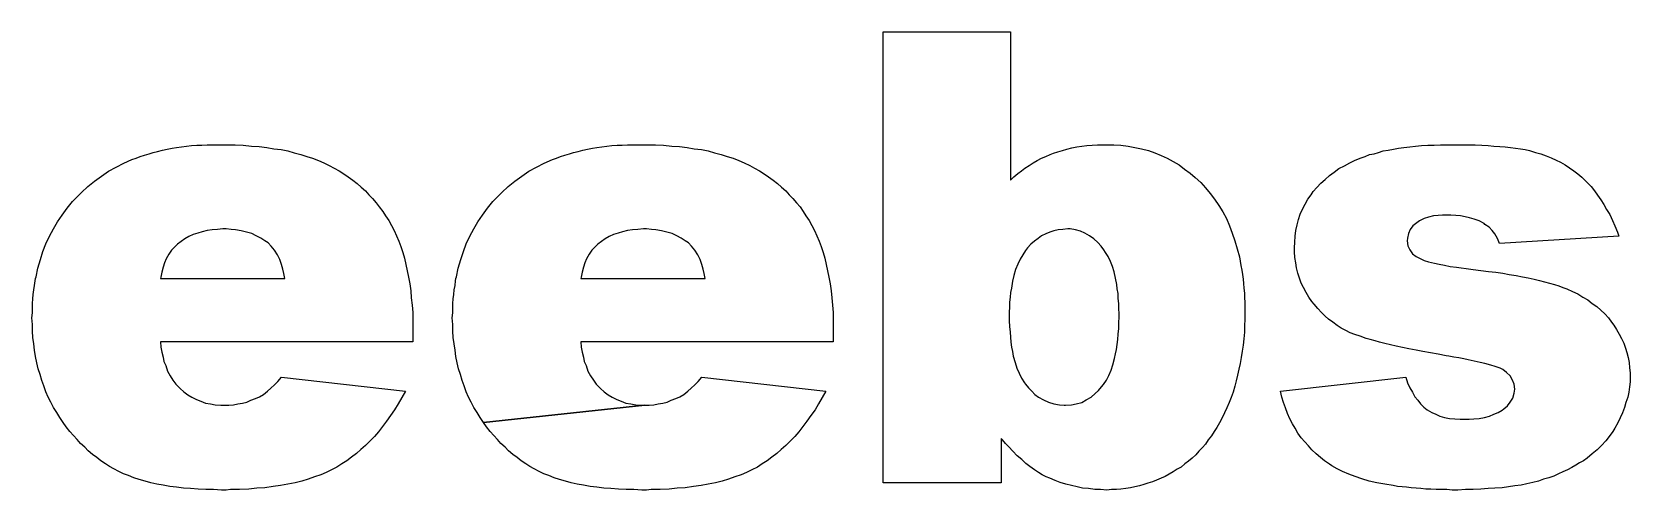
# Model space of a CAD drawing. Extents: x 60 to 196, y -152 to -29.
# Drawn here: x 177.192 to 180.739, y -110.976 to -109.96 of the extents above; entities that cross this region are included whole.
import ezdxf

# ---------------------------------------------------------------- set-up
doc = ezdxf.new("R2010")
doc.units = 0
doc.layers.add('BLACK', color=7, linetype='CONTINUOUS')

msp = doc.modelspace()

# ---------------------------------------------------------------- linework, layer by layer
at = {"layer": 'BLACK', "linetype": 'CONTINUOUS'}
for p, q in [((179.081, -109.96), (179.364, -109.96)), ((179.081, -110.588), (179.081, -109.96)), ((179.364, -109.96), (179.364, -110.289)), ((177.414, -110.243), (177.423, -110.24)), ((177.423, -110.24), (177.432, -110.236)), ((177.432, -110.236), (177.442, -110.233)), ((177.442, -110.233), (177.452, -110.23)), ((177.452, -110.23), (177.461, -110.227)), ((177.461, -110.227), (177.471, -110.225)), ((177.471, -110.225), (177.482, -110.222)), ((177.482, -110.222), (177.492, -110.22)), ((177.492, -110.22), (177.503, -110.218)), ((177.503, -110.218), (177.513, -110.216)), ((177.513, -110.216), (177.524, -110.215)), ((177.524, -110.215), (177.535, -110.213)), ((177.535, -110.213), (177.546, -110.212)), ((177.546, -110.212), (177.558, -110.211)), ((177.558, -110.211), (177.569, -110.211)), ((177.569, -110.211), (177.581, -110.21)), ((177.581, -110.21), (177.593, -110.21)), ((177.593, -110.21), (177.604, -110.21)), ((177.604, -110.21), (177.624, -110.21)), ((177.624, -110.21), (177.643, -110.21)), ((177.643, -110.21), (177.661, -110.211)), ((177.661, -110.211), (177.679, -110.213)), ((177.679, -110.213), (177.696, -110.214)), ((177.696, -110.214), (177.713, -110.216)), ((177.713, -110.216), (177.729, -110.219)), ((177.729, -110.219), (177.745, -110.221)), ((177.745, -110.221), (177.76, -110.224)), ((177.76, -110.224), (177.774, -110.228)), ((177.774, -110.228), (177.789, -110.232)), ((177.789, -110.232), (177.802, -110.236)), ((177.802, -110.236), (177.815, -110.24)), ((177.815, -110.24), (177.828, -110.245)), ((178.347, -110.243), (178.356, -110.24)), ((178.356, -110.24), (178.365, -110.236)), ((178.365, -110.236), (178.375, -110.233)), ((178.375, -110.233), (178.385, -110.23)), ((178.385, -110.23), (178.394, -110.227)), ((178.394, -110.227), (178.404, -110.225)), ((178.404, -110.225), (178.415, -110.222)), ((178.415, -110.222), (178.425, -110.22)), ((178.425, -110.22), (178.436, -110.218)), ((178.436, -110.218), (178.446, -110.216)), ((178.446, -110.216), (178.457, -110.215)), ((178.457, -110.215), (178.468, -110.213)), ((178.468, -110.213), (178.479, -110.212)), ((178.479, -110.212), (178.491, -110.211)), ((178.491, -110.211), (178.502, -110.211)), ((178.502, -110.211), (178.514, -110.21)), ((178.514, -110.21), (178.526, -110.21)), ((178.526, -110.21), (178.538, -110.21)), ((178.538, -110.21), (178.557, -110.21)), ((178.557, -110.21), (178.576, -110.21)), ((178.576, -110.21), (178.594, -110.211)), ((178.594, -110.211), (178.612, -110.213)), ((178.612, -110.213), (178.629, -110.214)), ((178.629, -110.214), (178.646, -110.216)), ((178.646, -110.216), (178.662, -110.219)), ((178.662, -110.219), (178.678, -110.221)), ((178.678, -110.221), (178.693, -110.224)), ((178.693, -110.224), (178.707, -110.228)), ((178.707, -110.228), (178.722, -110.232)), ((178.722, -110.232), (178.735, -110.236)), ((178.735, -110.236), (178.748, -110.24)), ((178.748, -110.24), (178.761, -110.245)), ((179.423, -110.245), (179.433, -110.24)), ((179.433, -110.24), (179.442, -110.236)), ((179.442, -110.236), (179.452, -110.232)), ((179.452, -110.232), (179.459, -110.229)), ((179.459, -110.229), (179.469, -110.226)), ((179.469, -110.226), (179.479, -110.223)), ((179.479, -110.223), (179.489, -110.22)), ((179.489, -110.22), (179.5, -110.217)), ((179.5, -110.217), (179.511, -110.215)), ((179.511, -110.215), (179.522, -110.213)), ((179.522, -110.213), (179.533, -110.212)), ((179.533, -110.212), (179.545, -110.211)), ((179.545, -110.211), (179.557, -110.21)), ((179.557, -110.21), (179.568, -110.21)), ((179.568, -110.21), (179.577, -110.21)), ((179.577, -110.21), (179.593, -110.21)), ((179.593, -110.21), (179.609, -110.211)), ((179.609, -110.211), (179.625, -110.213)), ((179.625, -110.213), (179.64, -110.216)), ((179.64, -110.216), (179.655, -110.219)), ((179.655, -110.219), (179.67, -110.223)), ((179.67, -110.223), (179.684, -110.228)), ((179.684, -110.228), (179.698, -110.234)), ((179.698, -110.234), (179.712, -110.24)), ((179.712, -110.24), (179.725, -110.247)), ((180.129, -110.244), (180.142, -110.239)), ((180.142, -110.239), (180.151, -110.236)), ((180.151, -110.236), (180.161, -110.232)), ((180.161, -110.232), (180.171, -110.23)), ((180.171, -110.23), (180.181, -110.227)), ((180.181, -110.227), (180.191, -110.224)), ((180.191, -110.224), (180.202, -110.222)), ((180.202, -110.222), (180.214, -110.22)), ((180.214, -110.22), (180.225, -110.218)), ((180.225, -110.218), (180.237, -110.216)), ((180.237, -110.216), (180.25, -110.215)), ((180.25, -110.215), (180.263, -110.213)), ((180.263, -110.213), (180.276, -110.212)), ((180.276, -110.212), (180.29, -110.211)), ((180.29, -110.211), (180.304, -110.211)), ((180.304, -110.211), (180.318, -110.21)), ((180.318, -110.21), (180.333, -110.21)), ((180.333, -110.21), (180.349, -110.21)), ((180.349, -110.21), (180.365, -110.21)), ((180.365, -110.21), (180.38, -110.21)), ((180.38, -110.21), (180.395, -110.21)), ((180.395, -110.21), (180.41, -110.211)), ((180.41, -110.211), (180.424, -110.212)), ((180.424, -110.212), (180.437, -110.213)), ((180.437, -110.213), (180.45, -110.214)), ((180.45, -110.214), (180.462, -110.215)), ((180.462, -110.215), (180.474, -110.216)), ((180.474, -110.216), (180.485, -110.218)), ((180.485, -110.218), (180.496, -110.219)), ((180.496, -110.219), (180.506, -110.221)), ((180.506, -110.221), (180.516, -110.223)), ((180.516, -110.223), (180.529, -110.227)), ((180.529, -110.227), (180.541, -110.23)), ((180.541, -110.23), (180.553, -110.235)), ((180.553, -110.235), (180.564, -110.239)), ((180.564, -110.239), (180.575, -110.244)), ((177.346, -110.28), (177.362, -110.269)), ((177.362, -110.269), (177.379, -110.26)), ((177.379, -110.26), (177.396, -110.251)), ((177.396, -110.251), (177.414, -110.243)), ((177.828, -110.245), (177.84, -110.25)), ((177.84, -110.25), (177.852, -110.256)), ((177.852, -110.256), (177.863, -110.262)), ((177.863, -110.262), (177.874, -110.268)), ((177.874, -110.268), (177.884, -110.275)), ((177.884, -110.275), (177.894, -110.281)), ((178.279, -110.28), (178.295, -110.269)), ((178.295, -110.269), (178.312, -110.26)), ((178.312, -110.26), (178.329, -110.251)), ((178.329, -110.251), (178.347, -110.243)), ((178.761, -110.245), (178.773, -110.25)), ((178.773, -110.25), (178.785, -110.256)), ((178.785, -110.256), (178.796, -110.262)), ((178.796, -110.262), (178.807, -110.268)), ((178.807, -110.268), (178.817, -110.275)), ((178.817, -110.275), (178.827, -110.281)), ((179.371, -110.281), (179.38, -110.274)), ((179.38, -110.274), (179.388, -110.268)), ((179.388, -110.268), (179.396, -110.262)), ((179.396, -110.262), (179.405, -110.256)), ((179.405, -110.256), (179.414, -110.25)), ((179.414, -110.25), (179.423, -110.245)), ((179.725, -110.247), (179.738, -110.255)), ((179.738, -110.255), (179.75, -110.264)), ((179.75, -110.264), (179.763, -110.273)), ((179.763, -110.273), (179.774, -110.283)), ((180.072, -110.278), (180.082, -110.271)), ((180.082, -110.271), (180.093, -110.263)), ((180.093, -110.263), (180.105, -110.257)), ((180.105, -110.257), (180.117, -110.25)), ((180.117, -110.25), (180.129, -110.244)), ((180.575, -110.244), (180.585, -110.249)), ((180.585, -110.249), (180.595, -110.255)), ((180.595, -110.255), (180.605, -110.261)), ((180.605, -110.261), (180.614, -110.268)), ((180.614, -110.268), (180.623, -110.275)), ((180.623, -110.275), (180.632, -110.282)), ((177.302, -110.316), (177.316, -110.303)), ((177.316, -110.303), (177.331, -110.291)), ((177.331, -110.291), (177.346, -110.28)), ((177.894, -110.281), (177.904, -110.289)), ((177.904, -110.289), (177.914, -110.296)), ((177.914, -110.296), (177.923, -110.304)), ((177.923, -110.304), (177.932, -110.312)), ((178.235, -110.316), (178.249, -110.303)), ((178.249, -110.303), (178.264, -110.291)), ((178.264, -110.291), (178.279, -110.28)), ((178.827, -110.281), (178.837, -110.289)), ((178.837, -110.289), (178.847, -110.296)), ((178.847, -110.296), (178.856, -110.304)), ((178.856, -110.304), (178.865, -110.312)), ((179.364, -110.289), (179.371, -110.281)), ((179.774, -110.283), (179.786, -110.294)), ((179.786, -110.294), (179.797, -110.306)), ((179.797, -110.306), (179.807, -110.318)), ((180.036, -110.314), (180.044, -110.305)), ((180.044, -110.305), (180.053, -110.295)), ((180.053, -110.295), (180.062, -110.287)), ((180.062, -110.287), (180.072, -110.278)), ((180.632, -110.282), (180.64, -110.29)), ((180.64, -110.29), (180.645, -110.295)), ((180.645, -110.295), (180.653, -110.303)), ((180.653, -110.303), (180.66, -110.312)), ((177.27, -110.351), (177.282, -110.336)), ((177.282, -110.336), (177.295, -110.323)), ((177.295, -110.323), (177.302, -110.316)), ((177.932, -110.312), (177.94, -110.321)), ((177.94, -110.321), (177.948, -110.329)), ((177.948, -110.329), (177.956, -110.339)), ((177.956, -110.339), (177.963, -110.348)), ((178.203, -110.351), (178.215, -110.336)), ((178.215, -110.336), (178.228, -110.323)), ((178.228, -110.323), (178.235, -110.316)), ((178.865, -110.312), (178.873, -110.321)), ((178.873, -110.321), (178.881, -110.329)), ((178.881, -110.329), (178.889, -110.339)), ((178.889, -110.339), (178.897, -110.348)), ((179.807, -110.318), (179.817, -110.331)), ((179.817, -110.331), (179.826, -110.345)), ((179.826, -110.345), (179.835, -110.359)), ((180.012, -110.353), (180.018, -110.342)), ((180.018, -110.342), (180.024, -110.331)), ((180.024, -110.331), (180.031, -110.321)), ((180.031, -110.321), (180.036, -110.314)), ((180.66, -110.312), (180.667, -110.322)), ((180.667, -110.322), (180.674, -110.332)), ((180.674, -110.332), (180.681, -110.343)), ((180.681, -110.343), (180.687, -110.354)), ((177.24, -110.397), (177.249, -110.381)), ((177.249, -110.381), (177.259, -110.366)), ((177.259, -110.366), (177.27, -110.351)), ((177.963, -110.348), (177.971, -110.358)), ((177.971, -110.358), (177.977, -110.368)), ((177.977, -110.368), (177.984, -110.378)), ((177.984, -110.378), (177.99, -110.389)), ((178.173, -110.397), (178.182, -110.381)), ((178.182, -110.381), (178.192, -110.366)), ((178.192, -110.366), (178.203, -110.351)), ((178.897, -110.348), (178.904, -110.358)), ((178.904, -110.358), (178.91, -110.368)), ((178.91, -110.368), (178.917, -110.378)), ((178.917, -110.378), (178.923, -110.389)), ((179.835, -110.359), (179.843, -110.374)), ((179.843, -110.374), (179.85, -110.39)), ((180, -110.388), (180.003, -110.376)), ((180.003, -110.376), (180.007, -110.364)), ((180.007, -110.364), (180.012, -110.353)), ((180.272, -110.379), (180.266, -110.383)), ((180.282, -110.374), (180.272, -110.379)), ((180.292, -110.371), (180.282, -110.374)), ((180.303, -110.368), (180.292, -110.371)), ((180.313, -110.367), (180.303, -110.368)), ((180.323, -110.366), (180.313, -110.367)), ((180.335, -110.366), (180.323, -110.366)), ((180.341, -110.366), (180.335, -110.366)), ((180.352, -110.367), (180.341, -110.366)), ((180.363, -110.368), (180.352, -110.367)), ((180.373, -110.37), (180.363, -110.368)), ((180.383, -110.372), (180.373, -110.37)), ((180.393, -110.375), (180.383, -110.372)), ((180.404, -110.379), (180.393, -110.375)), ((180.415, -110.385), (180.404, -110.379)), ((180.687, -110.354), (180.694, -110.365)), ((180.694, -110.365), (180.7, -110.378)), ((180.7, -110.378), (180.705, -110.39)), ((177.223, -110.43), (177.231, -110.413)), ((177.231, -110.413), (177.24, -110.397)), ((177.54, -110.414), (177.531, -110.419)), ((177.55, -110.409), (177.54, -110.414)), ((177.56, -110.406), (177.55, -110.409)), ((177.57, -110.403), (177.56, -110.406)), ((177.581, -110.4), (177.57, -110.403)), ((177.592, -110.399), (177.581, -110.4)), ((177.604, -110.398), (177.592, -110.399)), ((177.616, -110.397), (177.604, -110.398)), ((177.623, -110.397), (177.616, -110.397)), ((177.634, -110.398), (177.623, -110.397)), ((177.644, -110.399), (177.634, -110.398)), ((177.656, -110.401), (177.644, -110.399)), ((177.668, -110.404), (177.656, -110.401)), ((177.68, -110.407), (177.668, -110.404)), ((177.69, -110.412), (177.68, -110.407)), ((177.7, -110.417), (177.69, -110.412)), ((177.709, -110.423), (177.7, -110.417)), ((177.99, -110.389), (177.996, -110.4)), ((177.996, -110.4), (178.001, -110.412)), ((178.001, -110.412), (178.006, -110.424)), ((178.156, -110.43), (178.164, -110.413)), ((178.164, -110.413), (178.173, -110.397)), ((178.473, -110.414), (178.464, -110.419)), ((178.483, -110.409), (178.473, -110.414)), ((178.493, -110.406), (178.483, -110.409)), ((178.503, -110.403), (178.493, -110.406)), ((178.514, -110.4), (178.503, -110.403)), ((178.525, -110.399), (178.514, -110.4)), ((178.537, -110.398), (178.525, -110.399)), ((178.549, -110.397), (178.537, -110.398)), ((178.556, -110.397), (178.549, -110.397)), ((178.567, -110.398), (178.556, -110.397)), ((178.577, -110.399), (178.567, -110.398)), ((178.589, -110.401), (178.577, -110.399)), ((178.601, -110.404), (178.589, -110.401)), ((178.613, -110.407), (178.601, -110.404)), ((178.623, -110.412), (178.613, -110.407)), ((178.633, -110.417), (178.623, -110.412)), ((178.642, -110.423), (178.633, -110.417)), ((178.923, -110.389), (178.929, -110.4)), ((178.929, -110.4), (178.934, -110.412)), ((178.934, -110.412), (178.939, -110.424)), ((179.425, -110.418), (179.417, -110.424)), ((179.433, -110.412), (179.425, -110.418)), ((179.442, -110.408), (179.433, -110.412)), ((179.451, -110.404), (179.442, -110.408)), ((179.46, -110.401), (179.451, -110.404)), ((179.47, -110.399), (179.46, -110.401)), ((179.48, -110.398), (179.47, -110.399)), ((179.491, -110.397), (179.48, -110.398)), ((179.496, -110.397), (179.491, -110.397)), ((179.508, -110.399), (179.496, -110.397)), ((179.519, -110.402), (179.508, -110.399)), ((179.529, -110.406), (179.519, -110.402)), ((179.539, -110.412), (179.529, -110.406)), ((179.549, -110.419), (179.539, -110.412)), ((179.85, -110.39), (179.856, -110.406)), ((179.856, -110.406), (179.862, -110.423)), ((179.995, -110.426), (179.996, -110.413)), ((179.996, -110.413), (179.997, -110.4)), ((179.997, -110.4), (180, -110.388)), ((180.245, -110.417), (180.244, -110.423)), ((180.247, -110.407), (180.245, -110.417)), ((180.251, -110.398), (180.247, -110.407)), ((180.257, -110.39), (180.251, -110.398)), ((180.266, -110.383), (180.257, -110.39)), ((180.417, -110.387), (180.415, -110.385)), ((180.426, -110.393), (180.417, -110.387)), ((180.433, -110.4), (180.426, -110.393)), ((180.439, -110.408), (180.433, -110.4)), ((180.445, -110.418), (180.439, -110.408)), ((180.449, -110.429), (180.445, -110.418)), ((180.714, -110.413), (180.449, -110.429)), ((180.705, -110.39), (180.711, -110.404)), ((180.711, -110.404), (180.714, -110.413)), ((177.211, -110.465), (177.216, -110.447)), ((177.216, -110.447), (177.223, -110.43)), ((177.496, -110.453), (177.49, -110.463)), ((177.502, -110.444), (177.496, -110.453)), ((177.51, -110.436), (177.502, -110.444)), ((177.515, -110.431), (177.51, -110.436)), ((177.523, -110.425), (177.515, -110.431)), ((177.531, -110.419), (177.523, -110.425)), ((177.716, -110.428), (177.709, -110.423)), ((177.723, -110.435), (177.716, -110.428)), ((177.73, -110.444), (177.723, -110.435)), ((177.737, -110.454), (177.73, -110.444)), ((178.006, -110.424), (178.011, -110.436)), ((178.011, -110.436), (178.015, -110.449)), ((178.015, -110.449), (178.019, -110.462)), ((178.144, -110.465), (178.15, -110.447)), ((178.15, -110.447), (178.156, -110.43)), ((178.429, -110.453), (178.423, -110.463)), ((178.435, -110.444), (178.429, -110.453)), ((178.443, -110.436), (178.435, -110.444)), ((178.448, -110.431), (178.443, -110.436)), ((178.456, -110.425), (178.448, -110.431)), ((178.464, -110.419), (178.456, -110.425)), ((178.649, -110.428), (178.642, -110.423)), ((178.656, -110.435), (178.649, -110.428)), ((178.663, -110.444), (178.656, -110.435)), ((178.67, -110.454), (178.663, -110.444)), ((178.939, -110.424), (178.944, -110.436)), ((178.944, -110.436), (178.948, -110.449)), ((178.948, -110.449), (178.952, -110.462)), ((179.397, -110.445), (179.391, -110.454)), ((179.402, -110.439), (179.397, -110.445)), ((179.409, -110.431), (179.402, -110.439)), ((179.417, -110.424), (179.409, -110.431)), ((179.558, -110.427), (179.549, -110.419)), ((179.565, -110.435), (179.558, -110.427)), ((179.571, -110.443), (179.565, -110.435)), ((179.575, -110.449), (179.571, -110.443)), ((179.581, -110.458), (179.575, -110.449)), ((179.862, -110.423), (179.867, -110.441)), ((179.867, -110.441), (179.872, -110.459)), ((179.994, -110.439), (179.995, -110.426)), ((179.994, -110.448), (179.994, -110.439)), ((179.995, -110.46), (179.994, -110.448)), ((180.244, -110.423), (180.246, -110.434)), ((180.246, -110.434), (180.25, -110.443)), ((180.25, -110.443), (180.256, -110.452)), ((180.256, -110.452), (180.264, -110.458)), ((177.201, -110.503), (177.205, -110.484)), ((177.205, -110.484), (177.211, -110.465)), ((177.483, -110.482), (177.48, -110.493)), ((177.486, -110.472), (177.483, -110.482)), ((177.49, -110.463), (177.486, -110.472)), ((177.742, -110.465), (177.737, -110.454)), ((177.746, -110.476), (177.742, -110.465)), ((177.749, -110.486), (177.746, -110.476)), ((177.751, -110.496), (177.749, -110.486)), ((178.019, -110.462), (178.022, -110.476)), ((178.022, -110.476), (178.025, -110.49)), ((178.134, -110.503), (178.138, -110.484)), ((178.138, -110.484), (178.144, -110.465)), ((178.416, -110.482), (178.413, -110.493)), ((178.419, -110.472), (178.416, -110.482)), ((178.423, -110.463), (178.419, -110.472)), ((178.675, -110.465), (178.67, -110.454)), ((178.679, -110.476), (178.675, -110.465)), ((178.682, -110.486), (178.679, -110.476)), ((178.684, -110.496), (178.682, -110.486)), ((178.952, -110.462), (178.955, -110.476)), ((178.955, -110.476), (178.958, -110.49)), ((179.375, -110.487), (179.371, -110.5)), ((179.38, -110.475), (179.375, -110.487)), ((179.385, -110.464), (179.38, -110.475)), ((179.391, -110.454), (179.385, -110.464)), ((179.586, -110.469), (179.581, -110.458)), ((179.59, -110.48), (179.586, -110.469)), ((179.594, -110.492), (179.59, -110.48)), ((179.872, -110.459), (179.875, -110.478)), ((179.875, -110.478), (179.877, -110.488)), ((179.877, -110.488), (179.879, -110.498)), ((179.997, -110.472), (179.995, -110.46)), ((179.999, -110.483), (179.997, -110.472)), ((180.002, -110.495), (179.999, -110.483)), ((180.264, -110.458), (180.272, -110.462)), ((180.272, -110.462), (180.282, -110.467)), ((180.282, -110.467), (180.292, -110.47)), ((180.292, -110.47), (180.305, -110.473)), ((180.305, -110.473), (180.315, -110.475)), ((180.315, -110.475), (180.327, -110.477)), ((180.327, -110.477), (180.34, -110.48)), ((180.34, -110.48), (180.354, -110.482)), ((180.354, -110.482), (180.364, -110.483)), ((180.364, -110.483), (180.375, -110.485)), ((180.375, -110.485), (180.386, -110.486)), ((180.386, -110.486), (180.391, -110.487)), ((180.391, -110.487), (180.408, -110.489)), ((180.408, -110.489), (180.425, -110.491)), ((177.196, -110.532), (177.198, -110.522)), ((177.198, -110.522), (177.199, -110.512)), ((177.199, -110.512), (177.2, -110.507)), ((177.2, -110.507), (177.201, -110.503)), ((177.478, -110.504), (177.477, -110.507)), ((177.477, -110.507), (177.753, -110.507)), ((177.48, -110.493), (177.478, -110.504)), ((177.753, -110.507), (177.751, -110.496)), ((178.025, -110.49), (178.028, -110.504)), ((178.028, -110.504), (178.031, -110.519)), ((178.031, -110.519), (178.033, -110.534)), ((178.129, -110.532), (178.131, -110.522)), ((178.131, -110.522), (178.132, -110.512)), ((178.132, -110.512), (178.133, -110.507)), ((178.133, -110.507), (178.134, -110.503)), ((178.411, -110.504), (178.41, -110.507)), ((178.41, -110.507), (178.686, -110.507)), ((178.413, -110.493), (178.411, -110.504)), ((178.686, -110.507), (178.684, -110.496)), ((178.958, -110.49), (178.961, -110.504)), ((178.961, -110.504), (178.964, -110.519)), ((178.964, -110.519), (178.966, -110.534)), ((179.368, -110.513), (179.366, -110.528)), ((179.371, -110.5), (179.368, -110.513)), ((179.597, -110.506), (179.594, -110.492)), ((179.6, -110.52), (179.597, -110.506)), ((179.601, -110.53), (179.6, -110.52)), ((179.879, -110.498), (179.88, -110.508)), ((179.88, -110.508), (179.881, -110.518)), ((179.881, -110.518), (179.882, -110.528)), ((180.005, -110.506), (180.002, -110.495)), ((180.009, -110.517), (180.005, -110.506)), ((180.014, -110.527), (180.009, -110.517)), ((180.425, -110.491), (180.441, -110.493)), ((180.441, -110.493), (180.457, -110.495)), ((180.457, -110.495), (180.471, -110.498)), ((180.471, -110.498), (180.486, -110.5)), ((180.486, -110.5), (180.5, -110.503)), ((180.5, -110.503), (180.513, -110.505)), ((180.513, -110.505), (180.526, -110.508)), ((180.526, -110.508), (180.538, -110.511)), ((180.538, -110.511), (180.549, -110.514)), ((180.549, -110.514), (180.56, -110.517)), ((180.56, -110.517), (180.571, -110.52)), ((180.571, -110.52), (180.581, -110.523)), ((180.581, -110.523), (180.59, -110.527)), ((177.193, -110.562), (177.194, -110.552)), ((177.194, -110.552), (177.195, -110.542)), ((177.195, -110.542), (177.196, -110.532)), ((178.033, -110.534), (178.034, -110.55)), ((178.034, -110.55), (178.036, -110.566)), ((178.126, -110.562), (178.127, -110.552)), ((178.127, -110.552), (178.128, -110.542)), ((178.128, -110.542), (178.129, -110.532)), ((178.966, -110.534), (178.967, -110.55)), ((178.967, -110.55), (178.969, -110.566)), ((179.363, -110.548), (179.362, -110.559)), ((179.362, -110.559), (179.362, -110.57)), ((179.364, -110.538), (179.363, -110.548)), ((179.366, -110.528), (179.364, -110.538)), ((179.603, -110.54), (179.601, -110.53)), ((179.603, -110.551), (179.603, -110.54)), ((179.604, -110.562), (179.603, -110.551)), ((179.882, -110.528), (179.883, -110.539)), ((179.883, -110.539), (179.883, -110.549)), ((179.883, -110.549), (179.884, -110.56)), ((180.02, -110.538), (180.014, -110.527)), ((180.026, -110.548), (180.02, -110.538)), ((180.033, -110.558), (180.026, -110.548)), ((180.038, -110.564), (180.033, -110.558)), ((180.59, -110.527), (180.599, -110.53)), ((180.599, -110.53), (180.611, -110.536)), ((180.611, -110.536), (180.623, -110.541)), ((180.623, -110.541), (180.634, -110.548)), ((180.634, -110.548), (180.645, -110.554)), ((180.645, -110.554), (180.655, -110.562)), ((177.192, -110.594), (177.193, -110.583)), ((177.193, -110.609), (177.192, -110.594)), ((177.193, -110.573), (177.193, -110.562)), ((177.193, -110.583), (177.193, -110.573)), ((178.036, -110.566), (178.037, -110.582)), ((178.037, -110.582), (178.037, -110.599)), ((178.125, -110.594), (178.126, -110.583)), ((178.126, -110.609), (178.125, -110.594)), ((178.126, -110.573), (178.126, -110.562)), ((178.126, -110.583), (178.126, -110.573)), ((178.969, -110.566), (178.97, -110.582)), ((178.97, -110.582), (178.97, -110.599)), ((179.081, -110.96), (179.081, -110.588)), ((179.362, -110.57), (179.361, -110.582)), ((179.361, -110.582), (179.361, -110.588)), ((179.361, -110.588), (179.361, -110.601)), ((179.604, -110.573), (179.604, -110.562)), ((179.605, -110.585), (179.604, -110.573)), ((179.604, -110.605), (179.605, -110.592)), ((179.605, -110.592), (179.605, -110.585)), ((179.884, -110.56), (179.884, -110.571)), ((179.884, -110.571), (179.884, -110.582)), ((179.884, -110.582), (179.884, -110.597)), ((180.046, -110.573), (180.038, -110.564)), ((180.054, -110.582), (180.046, -110.573)), ((180.062, -110.59), (180.054, -110.582)), ((180.07, -110.597), (180.062, -110.59)), ((180.655, -110.562), (180.665, -110.569)), ((180.665, -110.569), (180.674, -110.577)), ((180.674, -110.577), (180.683, -110.585)), ((180.683, -110.585), (180.691, -110.594)), ((180.691, -110.594), (180.698, -110.604)), ((177.193, -110.624), (177.193, -110.609)), ((177.194, -110.638), (177.193, -110.624)), ((178.037, -110.599), (178.037, -110.617)), ((178.037, -110.617), (178.037, -110.647)), ((178.126, -110.624), (178.126, -110.609)), ((178.127, -110.638), (178.126, -110.624)), ((178.97, -110.599), (178.97, -110.617)), ((178.97, -110.617), (178.97, -110.647)), ((179.361, -110.601), (179.362, -110.613)), ((179.362, -110.613), (179.363, -110.626)), ((179.363, -110.626), (179.364, -110.637)), ((179.602, -110.642), (179.603, -110.63)), ((179.603, -110.63), (179.604, -110.618)), ((179.604, -110.618), (179.604, -110.605)), ((179.883, -110.626), (179.882, -110.641)), ((179.884, -110.597), (179.883, -110.612)), ((179.883, -110.612), (179.883, -110.626)), ((180.079, -110.604), (180.07, -110.597)), ((180.089, -110.611), (180.079, -110.604)), ((180.098, -110.617), (180.089, -110.611)), ((180.108, -110.622), (180.098, -110.617)), ((180.118, -110.627), (180.108, -110.622)), ((180.128, -110.631), (180.118, -110.627)), ((180.698, -110.604), (180.703, -110.61)), ((180.703, -110.61), (180.709, -110.62)), ((180.709, -110.62), (180.715, -110.63)), ((180.715, -110.63), (180.72, -110.64)), ((177.196, -110.652), (177.194, -110.638)), ((177.198, -110.666), (177.196, -110.652)), ((177.2, -110.68), (177.198, -110.666)), ((178.037, -110.647), (177.477, -110.647)), ((177.477, -110.647), (177.478, -110.659)), ((177.478, -110.659), (177.48, -110.67)), ((178.129, -110.652), (178.127, -110.638)), ((178.131, -110.666), (178.129, -110.652)), ((178.133, -110.68), (178.131, -110.666)), ((178.97, -110.647), (178.41, -110.647)), ((178.41, -110.647), (178.411, -110.659)), ((178.411, -110.659), (178.413, -110.67)), ((179.364, -110.637), (179.365, -110.648)), ((179.365, -110.648), (179.366, -110.659)), ((179.366, -110.659), (179.368, -110.669)), ((179.597, -110.674), (179.599, -110.664)), ((179.599, -110.664), (179.601, -110.653)), ((179.601, -110.653), (179.602, -110.642)), ((179.88, -110.655), (179.878, -110.668)), ((179.882, -110.641), (179.88, -110.655)), ((180.14, -110.635), (180.128, -110.631)), ((180.153, -110.64), (180.14, -110.635)), ((180.162, -110.642), (180.153, -110.64)), ((180.173, -110.645), (180.162, -110.642)), ((180.183, -110.648), (180.173, -110.645)), ((180.195, -110.651), (180.183, -110.648)), ((180.207, -110.654), (180.195, -110.651)), ((180.22, -110.657), (180.207, -110.654)), ((180.234, -110.66), (180.22, -110.657)), ((180.248, -110.663), (180.234, -110.66)), ((180.264, -110.666), (180.248, -110.663)), ((180.279, -110.669), (180.264, -110.666)), ((180.72, -110.64), (180.725, -110.65)), ((180.725, -110.65), (180.729, -110.661)), ((180.729, -110.661), (180.732, -110.671)), ((177.203, -110.694), (177.2, -110.68)), ((177.206, -110.707), (177.203, -110.694)), ((177.48, -110.67), (177.483, -110.681)), ((177.483, -110.681), (177.485, -110.691)), ((177.485, -110.691), (177.489, -110.7)), ((177.489, -110.7), (177.493, -110.712)), ((178.136, -110.694), (178.133, -110.68)), ((178.139, -110.707), (178.136, -110.694)), ((178.413, -110.67), (178.416, -110.681)), ((178.416, -110.681), (178.418, -110.691)), ((178.418, -110.691), (178.422, -110.7)), ((178.422, -110.7), (178.426, -110.712)), ((179.368, -110.669), (179.37, -110.679)), ((179.37, -110.679), (179.374, -110.693)), ((179.374, -110.693), (179.378, -110.706)), ((179.587, -110.71), (179.591, -110.698)), ((179.591, -110.698), (179.595, -110.684)), ((179.595, -110.684), (179.597, -110.674)), ((179.874, -110.695), (179.871, -110.708)), ((179.876, -110.682), (179.874, -110.695)), ((179.878, -110.668), (179.876, -110.682)), ((180.296, -110.672), (180.279, -110.669)), ((180.313, -110.675), (180.296, -110.672)), ((180.331, -110.678), (180.313, -110.675)), ((180.337, -110.679), (180.331, -110.678)), ((180.348, -110.681), (180.337, -110.679)), ((180.359, -110.683), (180.348, -110.681)), ((180.37, -110.685), (180.359, -110.683)), ((180.38, -110.687), (180.37, -110.685)), ((180.393, -110.69), (180.38, -110.687)), ((180.406, -110.693), (180.393, -110.69)), ((180.417, -110.695), (180.406, -110.693)), ((180.43, -110.699), (180.417, -110.695)), ((180.44, -110.702), (180.43, -110.699)), ((180.732, -110.671), (180.735, -110.682)), ((180.735, -110.682), (180.737, -110.693)), ((180.737, -110.693), (180.738, -110.705)), ((177.21, -110.72), (177.206, -110.707)), ((177.214, -110.733), (177.21, -110.72)), ((177.218, -110.745), (177.214, -110.733)), ((177.493, -110.712), (177.499, -110.723)), ((177.499, -110.723), (177.505, -110.732)), ((177.505, -110.732), (177.511, -110.741)), ((177.73, -110.743), (177.738, -110.735)), ((177.738, -110.735), (177.746, -110.726)), ((177.746, -110.726), (178.021, -110.757)), ((178.143, -110.72), (178.139, -110.707)), ((178.147, -110.733), (178.143, -110.72)), ((178.151, -110.745), (178.147, -110.733)), ((178.426, -110.712), (178.432, -110.723)), ((178.432, -110.723), (178.438, -110.732)), ((178.438, -110.732), (178.444, -110.741)), ((178.663, -110.743), (178.671, -110.735)), ((178.671, -110.735), (178.679, -110.726)), ((178.679, -110.726), (178.954, -110.757)), ((179.378, -110.706), (179.383, -110.717)), ((179.383, -110.717), (179.388, -110.728)), ((179.388, -110.728), (179.395, -110.738)), ((179.57, -110.742), (179.577, -110.732)), ((179.577, -110.732), (179.582, -110.722)), ((179.582, -110.722), (179.587, -110.71)), ((179.865, -110.734), (179.862, -110.746)), ((179.868, -110.721), (179.865, -110.734)), ((179.871, -110.708), (179.868, -110.721)), ((179.963, -110.757), (180.241, -110.726)), ((180.241, -110.726), (180.245, -110.738)), ((180.451, -110.706), (180.44, -110.702)), ((180.457, -110.709), (180.451, -110.706)), ((180.465, -110.715), (180.457, -110.709)), ((180.473, -110.723), (180.465, -110.715)), ((180.478, -110.732), (180.473, -110.723)), ((180.482, -110.741), (180.478, -110.732)), ((180.738, -110.705), (180.739, -110.716)), ((180.739, -110.736), (180.738, -110.747)), ((180.739, -110.716), (180.739, -110.724)), ((180.739, -110.724), (180.739, -110.736)), ((177.223, -110.758), (177.218, -110.745)), ((177.228, -110.77), (177.223, -110.758)), ((177.234, -110.781), (177.228, -110.77)), ((177.511, -110.741), (177.513, -110.743)), ((177.513, -110.743), (177.521, -110.751)), ((177.521, -110.751), (177.529, -110.758)), ((177.529, -110.758), (177.538, -110.765)), ((177.538, -110.765), (177.547, -110.77)), ((177.547, -110.77), (177.557, -110.775)), ((177.688, -110.773), (177.697, -110.769)), ((177.697, -110.769), (177.706, -110.764)), ((177.706, -110.764), (177.715, -110.757)), ((177.715, -110.757), (177.722, -110.75)), ((177.722, -110.75), (177.73, -110.743)), ((178.013, -110.771), (178.005, -110.785)), ((178.021, -110.757), (178.013, -110.771)), ((178.156, -110.758), (178.151, -110.745)), ((178.161, -110.77), (178.156, -110.758)), ((178.167, -110.781), (178.161, -110.77)), ((178.444, -110.741), (178.446, -110.743)), ((178.446, -110.743), (178.454, -110.751)), ((178.454, -110.751), (178.462, -110.758)), ((178.462, -110.758), (178.471, -110.765)), ((178.471, -110.765), (178.48, -110.77)), ((178.48, -110.77), (178.49, -110.775)), ((178.621, -110.773), (178.63, -110.769)), ((178.63, -110.769), (178.639, -110.764)), ((178.639, -110.764), (178.648, -110.757)), ((178.648, -110.757), (178.655, -110.75)), ((178.655, -110.75), (178.663, -110.743)), ((178.946, -110.771), (178.938, -110.785)), ((178.954, -110.757), (178.946, -110.771)), ((179.395, -110.738), (179.397, -110.741)), ((179.397, -110.741), (179.404, -110.749)), ((179.404, -110.749), (179.411, -110.757)), ((179.411, -110.757), (179.418, -110.764)), ((179.418, -110.764), (179.426, -110.77)), ((179.426, -110.77), (179.437, -110.776)), ((179.532, -110.776), (179.543, -110.77)), ((179.543, -110.77), (179.552, -110.762)), ((179.552, -110.762), (179.559, -110.755)), ((179.559, -110.755), (179.566, -110.747)), ((179.566, -110.747), (179.57, -110.742)), ((179.854, -110.771), (179.849, -110.782)), ((179.858, -110.759), (179.854, -110.771)), ((179.862, -110.746), (179.858, -110.759)), ((179.966, -110.77), (179.963, -110.757)), ((179.97, -110.782), (179.966, -110.77)), ((180.245, -110.738), (180.25, -110.749)), ((180.25, -110.749), (180.256, -110.759)), ((180.256, -110.759), (180.261, -110.769)), ((180.261, -110.769), (180.268, -110.777)), ((180.473, -110.781), (180.479, -110.772)), ((180.479, -110.772), (180.482, -110.761)), ((180.483, -110.752), (180.482, -110.741)), ((180.482, -110.761), (180.483, -110.752)), ((180.734, -110.77), (180.73, -110.782)), ((180.736, -110.759), (180.734, -110.77)), ((180.738, -110.747), (180.736, -110.759)), ((177.24, -110.793), (177.234, -110.781)), ((177.247, -110.804), (177.24, -110.793)), ((177.254, -110.815), (177.247, -110.804)), ((177.557, -110.775), (177.567, -110.779)), ((177.567, -110.779), (177.577, -110.783)), ((177.577, -110.783), (177.588, -110.785)), ((177.588, -110.785), (177.599, -110.787)), ((177.599, -110.787), (177.611, -110.788)), ((177.611, -110.788), (177.619, -110.788)), ((177.619, -110.788), (177.629, -110.788)), ((177.629, -110.788), (177.639, -110.787)), ((177.639, -110.787), (177.649, -110.785)), ((177.649, -110.785), (177.659, -110.783)), ((177.659, -110.783), (177.669, -110.781)), ((177.669, -110.781), (177.678, -110.777)), ((177.678, -110.777), (177.688, -110.773)), ((177.997, -110.798), (177.988, -110.811)), ((178.005, -110.785), (177.997, -110.798)), ((178.173, -110.793), (178.167, -110.781)), ((178.18, -110.804), (178.173, -110.793)), ((178.187, -110.815), (178.18, -110.804)), ((178.194, -110.826), (178.552, -110.788)), ((178.552, -110.788), (178.194, -110.826)), ((178.49, -110.775), (178.5, -110.779)), ((178.5, -110.779), (178.51, -110.783)), ((178.51, -110.783), (178.521, -110.785)), ((178.521, -110.785), (178.532, -110.787)), ((178.532, -110.787), (178.544, -110.788)), ((178.544, -110.788), (178.552, -110.788)), ((178.552, -110.788), (178.562, -110.788)), ((178.562, -110.788), (178.572, -110.787)), ((178.572, -110.787), (178.582, -110.785)), ((178.582, -110.785), (178.592, -110.783)), ((178.592, -110.783), (178.602, -110.781)), ((178.602, -110.781), (178.611, -110.777)), ((178.611, -110.777), (178.621, -110.773)), ((178.93, -110.798), (178.921, -110.811)), ((178.938, -110.785), (178.93, -110.798)), ((179.437, -110.776), (179.448, -110.781)), ((179.448, -110.781), (179.46, -110.785)), ((179.46, -110.785), (179.473, -110.787)), ((179.473, -110.787), (179.483, -110.788)), ((179.483, -110.788), (179.486, -110.788)), ((179.486, -110.788), (179.499, -110.787)), ((179.499, -110.787), (179.51, -110.785)), ((179.51, -110.785), (179.522, -110.782)), ((179.522, -110.782), (179.532, -110.776)), ((179.839, -110.805), (179.834, -110.816)), ((179.844, -110.794), (179.839, -110.805)), ((179.849, -110.782), (179.844, -110.794)), ((179.974, -110.794), (179.97, -110.782)), ((179.979, -110.806), (179.974, -110.794)), ((179.984, -110.818), (179.979, -110.806)), ((180.268, -110.777), (180.274, -110.785)), ((180.274, -110.785), (180.281, -110.792)), ((180.281, -110.792), (180.289, -110.798)), ((180.289, -110.798), (180.299, -110.804)), ((180.299, -110.804), (180.308, -110.808)), ((180.308, -110.808), (180.317, -110.812)), ((180.427, -110.812), (180.437, -110.808)), ((180.437, -110.808), (180.446, -110.804)), ((180.446, -110.804), (180.455, -110.799)), ((180.455, -110.799), (180.459, -110.796)), ((180.459, -110.796), (180.467, -110.789)), ((180.467, -110.789), (180.473, -110.781)), ((180.722, -110.805), (180.717, -110.816)), ((180.727, -110.793), (180.722, -110.805)), ((180.73, -110.782), (180.727, -110.793)), ((177.261, -110.826), (177.254, -110.815)), ((177.268, -110.836), (177.261, -110.826)), ((177.276, -110.846), (177.268, -110.836)), ((177.97, -110.835), (177.961, -110.847)), ((177.979, -110.823), (177.97, -110.835)), ((177.988, -110.811), (177.979, -110.823)), ((178.194, -110.826), (178.187, -110.815)), ((178.201, -110.836), (178.194, -110.826)), ((178.209, -110.846), (178.201, -110.836)), ((178.903, -110.835), (178.894, -110.847)), ((178.912, -110.823), (178.903, -110.835)), ((178.921, -110.811), (178.912, -110.823)), ((179.822, -110.837), (179.816, -110.846)), ((179.828, -110.827), (179.822, -110.837)), ((179.834, -110.816), (179.828, -110.827)), ((179.99, -110.829), (179.984, -110.818)), ((179.996, -110.839), (179.99, -110.829)), ((180.002, -110.85), (179.996, -110.839)), ((180.317, -110.812), (180.327, -110.815)), ((180.327, -110.815), (180.338, -110.817)), ((180.338, -110.817), (180.35, -110.818)), ((180.35, -110.818), (180.362, -110.819)), ((180.362, -110.819), (180.371, -110.819)), ((180.371, -110.819), (180.382, -110.819)), ((180.382, -110.819), (180.392, -110.818)), ((180.392, -110.818), (180.404, -110.817)), ((180.404, -110.817), (180.416, -110.815)), ((180.416, -110.815), (180.427, -110.812)), ((180.705, -110.839), (180.701, -110.846)), ((180.712, -110.827), (180.705, -110.839)), ((180.717, -110.816), (180.712, -110.827)), ((177.284, -110.855), (177.276, -110.846)), ((177.292, -110.864), (177.284, -110.855)), ((177.3, -110.873), (177.292, -110.864)), ((177.309, -110.881), (177.3, -110.873)), ((177.932, -110.877), (177.922, -110.886)), ((177.942, -110.868), (177.932, -110.877)), ((177.952, -110.857), (177.942, -110.868)), ((177.961, -110.847), (177.952, -110.857)), ((178.217, -110.855), (178.209, -110.846)), ((178.225, -110.864), (178.217, -110.855)), ((178.233, -110.873), (178.225, -110.864)), ((178.242, -110.881), (178.233, -110.873)), ((178.865, -110.877), (178.855, -110.886)), ((178.875, -110.868), (178.865, -110.877)), ((178.885, -110.857), (178.875, -110.868)), ((178.894, -110.847), (178.885, -110.857)), ((179.346, -110.865), (179.343, -110.862)), ((179.343, -110.862), (179.343, -110.96)), ((179.353, -110.873), (179.346, -110.865)), ((179.36, -110.88), (179.353, -110.873)), ((179.797, -110.874), (179.79, -110.882)), ((179.803, -110.865), (179.797, -110.874)), ((179.81, -110.856), (179.803, -110.865)), ((179.816, -110.846), (179.81, -110.856)), ((180.009, -110.86), (180.002, -110.85)), ((180.017, -110.869), (180.009, -110.86)), ((180.025, -110.878), (180.017, -110.869)), ((180.033, -110.887), (180.025, -110.878)), ((180.676, -110.877), (180.666, -110.887)), ((180.685, -110.867), (180.676, -110.877)), ((180.693, -110.857), (180.685, -110.867)), ((180.701, -110.846), (180.693, -110.857)), ((177.317, -110.889), (177.309, -110.881)), ((177.326, -110.897), (177.317, -110.889)), ((177.336, -110.904), (177.326, -110.897)), ((177.345, -110.911), (177.336, -110.904)), ((177.355, -110.918), (177.345, -110.911)), ((177.891, -110.911), (177.88, -110.918)), ((177.901, -110.903), (177.891, -110.911)), ((177.912, -110.895), (177.901, -110.903)), ((177.922, -110.886), (177.912, -110.895)), ((178.25, -110.889), (178.242, -110.881)), ((178.259, -110.897), (178.25, -110.889)), ((178.269, -110.904), (178.259, -110.897)), ((178.278, -110.911), (178.269, -110.904)), ((178.288, -110.918), (178.278, -110.911)), ((178.824, -110.911), (178.813, -110.918)), ((178.834, -110.903), (178.824, -110.911)), ((178.845, -110.895), (178.834, -110.903)), ((178.855, -110.886), (178.845, -110.895)), ((179.369, -110.89), (179.36, -110.88)), ((179.379, -110.9), (179.369, -110.89)), ((179.389, -110.908), (179.379, -110.9)), ((179.398, -110.917), (179.389, -110.908)), ((179.759, -110.912), (179.751, -110.918)), ((179.767, -110.905), (179.759, -110.912)), ((179.775, -110.898), (179.767, -110.905)), ((179.782, -110.89), (179.775, -110.898)), ((179.79, -110.882), (179.782, -110.89)), ((180.042, -110.896), (180.033, -110.887)), ((180.052, -110.904), (180.042, -110.896)), ((180.061, -110.911), (180.052, -110.904)), ((180.072, -110.919), (180.061, -110.911)), ((180.636, -110.911), (180.627, -110.916)), ((180.644, -110.905), (180.636, -110.911)), ((180.655, -110.896), (180.644, -110.905)), ((180.666, -110.887), (180.655, -110.896)), ((177.364, -110.924), (177.355, -110.918)), ((177.374, -110.929), (177.364, -110.924)), ((177.385, -110.935), (177.374, -110.929)), ((177.395, -110.94), (177.385, -110.935)), ((177.406, -110.944), (177.395, -110.94)), ((177.418, -110.949), (177.406, -110.944)), ((177.43, -110.953), (177.418, -110.949)), ((177.819, -110.947), (177.805, -110.952)), ((177.833, -110.942), (177.819, -110.947)), ((177.845, -110.937), (177.833, -110.942)), ((177.857, -110.931), (177.845, -110.937)), ((177.869, -110.925), (177.857, -110.931)), ((177.88, -110.918), (177.869, -110.925)), ((178.297, -110.924), (178.288, -110.918)), ((178.307, -110.929), (178.297, -110.924)), ((178.318, -110.935), (178.307, -110.929)), ((178.328, -110.94), (178.318, -110.935)), ((178.339, -110.944), (178.328, -110.94)), ((178.351, -110.949), (178.339, -110.944)), ((178.363, -110.953), (178.351, -110.949)), ((178.752, -110.947), (178.738, -110.952)), ((178.766, -110.942), (178.752, -110.947)), ((178.778, -110.937), (178.766, -110.942)), ((178.79, -110.931), (178.778, -110.937)), ((178.802, -110.925), (178.79, -110.931)), ((178.813, -110.918), (178.802, -110.925)), ((179.407, -110.924), (179.398, -110.917)), ((179.417, -110.931), (179.407, -110.924)), ((179.426, -110.937), (179.417, -110.931)), ((179.434, -110.942), (179.426, -110.937)), ((179.443, -110.947), (179.434, -110.942)), ((179.451, -110.95), (179.443, -110.947)), ((179.463, -110.955), (179.451, -110.95)), ((179.698, -110.95), (179.688, -110.954)), ((179.707, -110.946), (179.698, -110.95)), ((179.716, -110.941), (179.707, -110.946)), ((179.725, -110.936), (179.716, -110.941)), ((179.734, -110.93), (179.725, -110.936)), ((179.743, -110.925), (179.734, -110.93)), ((179.751, -110.918), (179.743, -110.925)), ((180.077, -110.922), (180.072, -110.919)), ((180.089, -110.929), (180.077, -110.922)), ((180.101, -110.935), (180.089, -110.929)), ((180.115, -110.941), (180.101, -110.935)), ((180.129, -110.946), (180.115, -110.941)), ((180.144, -110.951), (180.129, -110.946)), ((180.559, -110.949), (180.547, -110.952)), ((180.57, -110.945), (180.559, -110.949)), ((180.58, -110.94), (180.57, -110.945)), ((180.59, -110.936), (180.58, -110.94)), ((180.6, -110.931), (180.59, -110.936)), ((180.61, -110.926), (180.6, -110.931)), ((180.619, -110.921), (180.61, -110.926)), ((180.627, -110.916), (180.619, -110.921)), ((177.443, -110.956), (177.43, -110.953)), ((177.456, -110.96), (177.443, -110.956)), ((177.469, -110.963), (177.456, -110.96)), ((177.483, -110.965), (177.469, -110.963)), ((177.498, -110.968), (177.483, -110.965)), ((177.513, -110.97), (177.498, -110.968)), ((177.528, -110.972), (177.513, -110.97)), ((177.544, -110.973), (177.528, -110.972)), ((177.561, -110.974), (177.544, -110.973)), ((177.578, -110.975), (177.561, -110.974)), ((177.595, -110.975), (177.578, -110.975)), ((177.613, -110.976), (177.595, -110.975)), ((177.623, -110.976), (177.613, -110.976)), ((177.633, -110.975), (177.623, -110.976)), ((177.643, -110.975), (177.633, -110.975)), ((177.653, -110.975), (177.643, -110.975)), ((177.673, -110.974), (177.653, -110.975)), ((177.691, -110.972), (177.673, -110.974)), ((177.709, -110.971), (177.691, -110.972)), ((177.727, -110.968), (177.709, -110.971)), ((177.744, -110.966), (177.727, -110.968)), ((177.76, -110.963), (177.744, -110.966)), ((177.776, -110.96), (177.76, -110.963)), ((177.791, -110.956), (177.776, -110.96)), ((177.805, -110.952), (177.791, -110.956)), ((178.376, -110.956), (178.363, -110.953)), ((178.389, -110.96), (178.376, -110.956)), ((178.402, -110.963), (178.389, -110.96)), ((178.416, -110.965), (178.402, -110.963)), ((178.431, -110.968), (178.416, -110.965)), ((178.446, -110.97), (178.431, -110.968)), ((178.461, -110.972), (178.446, -110.97)), ((178.477, -110.973), (178.461, -110.972)), ((178.494, -110.974), (178.477, -110.973)), ((178.511, -110.975), (178.494, -110.974)), ((178.528, -110.975), (178.511, -110.975)), ((178.546, -110.976), (178.528, -110.975)), ((178.556, -110.976), (178.546, -110.976)), ((178.566, -110.975), (178.556, -110.976)), ((178.576, -110.975), (178.566, -110.975)), ((178.586, -110.975), (178.576, -110.975)), ((178.606, -110.974), (178.586, -110.975)), ((178.624, -110.972), (178.606, -110.974)), ((178.642, -110.971), (178.624, -110.972)), ((178.66, -110.968), (178.642, -110.971)), ((178.677, -110.966), (178.66, -110.968)), ((178.693, -110.963), (178.677, -110.966)), ((178.709, -110.96), (178.693, -110.963)), ((178.724, -110.956), (178.709, -110.96)), ((178.738, -110.952), (178.724, -110.956)), ((179.343, -110.96), (179.081, -110.96)), ((179.474, -110.959), (179.463, -110.955)), ((179.487, -110.963), (179.474, -110.959)), ((179.499, -110.966), (179.487, -110.963)), ((179.512, -110.969), (179.499, -110.966)), ((179.524, -110.972), (179.512, -110.969)), ((179.537, -110.973), (179.524, -110.972)), ((179.551, -110.975), (179.537, -110.973)), ((179.564, -110.975), (179.551, -110.975)), ((179.578, -110.976), (179.564, -110.975)), ((179.588, -110.975), (179.578, -110.976)), ((179.599, -110.975), (179.588, -110.975)), ((179.609, -110.974), (179.599, -110.975)), ((179.62, -110.973), (179.609, -110.974)), ((179.63, -110.971), (179.62, -110.973)), ((179.64, -110.969), (179.63, -110.971)), ((179.65, -110.967), (179.64, -110.969)), ((179.66, -110.964), (179.65, -110.967)), ((179.669, -110.961), (179.66, -110.964)), ((179.679, -110.958), (179.669, -110.961)), ((179.688, -110.954), (179.679, -110.958)), ((180.16, -110.956), (180.144, -110.951)), ((180.177, -110.96), (180.16, -110.956)), ((180.195, -110.963), (180.177, -110.96)), ((180.213, -110.966), (180.195, -110.963)), ((180.223, -110.968), (180.213, -110.966)), ((180.233, -110.969), (180.223, -110.968)), ((180.243, -110.97), (180.233, -110.969)), ((180.253, -110.971), (180.243, -110.97)), ((180.264, -110.972), (180.253, -110.971)), ((180.275, -110.973), (180.264, -110.972)), ((180.286, -110.974), (180.275, -110.973)), ((180.297, -110.974), (180.286, -110.974)), ((180.309, -110.975), (180.297, -110.974)), ((180.32, -110.975), (180.309, -110.975)), ((180.332, -110.975), (180.32, -110.975)), ((180.344, -110.976), (180.332, -110.975)), ((180.357, -110.976), (180.344, -110.976)), ((180.374, -110.975), (180.357, -110.976)), ((180.391, -110.975), (180.374, -110.975)), ((180.408, -110.974), (180.391, -110.975)), ((180.424, -110.973), (180.408, -110.974)), ((180.439, -110.972), (180.424, -110.973)), ((180.455, -110.971), (180.439, -110.972)), ((180.469, -110.969), (180.455, -110.971)), ((180.483, -110.967), (180.469, -110.969)), ((180.497, -110.965), (180.483, -110.967)), ((180.51, -110.962), (180.497, -110.965)), ((180.523, -110.959), (180.51, -110.962)), ((180.536, -110.956), (180.523, -110.959)), ((180.547, -110.952), (180.536, -110.956))]:
    msp.add_line(p, q, dxfattribs=at)

doc.saveas('drawing.dxf')
